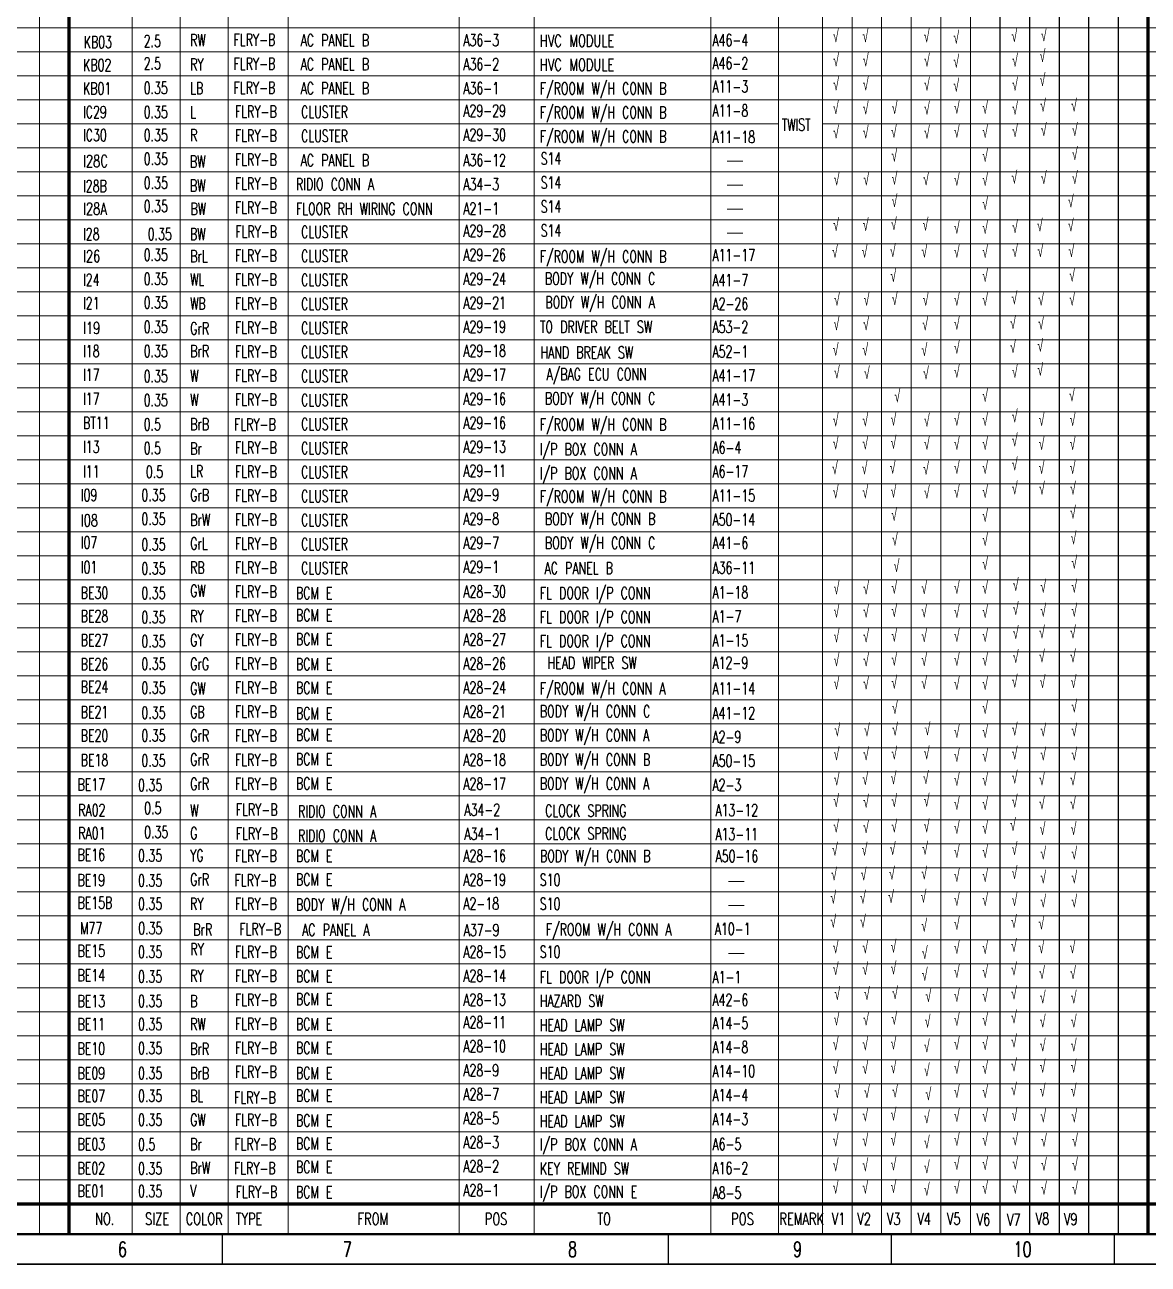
# Model space of a CAD drawing. Header units: millimetres. Extents: x 1376 to 3754, y -1445 to -604.
# Drawn here: x 1755.8 to 2130.2, y -1445.3 to -1032.2 of the extents above; entities that cross this region are included whole.
import ezdxf
from ezdxf.enums import TextEntityAlignment as Align

# ---------------------------------------------------------------- set-up
doc = ezdxf.new("R2010")
doc.units = ezdxf.units.MM
doc.layers.add('0Filament', color=7, linetype='Continuous', lineweight=20)
doc.layers.add('2FRAME', color=2, linetype='Continuous', lineweight=70)
doc.layers.add('2FRAM', color=2, linetype='Continuous')
doc.styles.add('HZ', font='TXT', dxfattribs={"width": 0.7, "height": 4, "bigfont": 'HZTXT'})

msp = doc.modelspace()

# ---------------------------------------------------------------- linework, layer by layer
for p, q in [((1821.58, -1435.28), (1821.58, -1445.28)), ((1970.21, -1435.28), (1970.21, -1445.28)), ((2044.52, -1435.28), (2044.52, -1445.28)), ((2118.83, -1435.28), (2118.83, -1445.28)), ((2564.71, -1445.28), (1375.71, -1445.28)), ((1375.71, -1445.28), (3753.71, -1445.28))]:
    msp.add_line(p, q)
at = {"layer": '0Filament'}
for p, q in [((1760.73, -1435.17), (1760.73, -809.17)), ((1791.6, -809.17), (1791.6, -1435.17)), ((1807.6, -809.17), (1807.6, -1435.17)), ((1823.6, -1435.17), (1823.6, -809.17)), ((1843.59, -1435.17), (1843.59, -809.17)), ((1900.54, -1435.18), (1900.54, -809.18)), ((1925.54, -1435.18), (1925.54, -809.18)), ((1984.38, -1435.18), (1984.38, -809.18)), ((2006.94, -1435.18), (2006.94, -809.18)), ((2021.6, -1435.17), (2021.6, -809.17)), ((2031.48, -1435.17), (2031.48, -809.17)), ((2041.35, -1435.17), (2041.35, -809.17)), ((2051.22, -1435.17), (2051.22, -809.17)), ((2061.09, -1435.17), (2061.09, -809.17)), ((2070.96, -1435.17), (2070.96, -809.17)), ((2100.57, -1435.17), (2100.57, -809.17)), ((2110.44, -1435.17), (2110.44, -809.17)), ((2120.31, -1435.17), (2120.31, -809.17)), ((1770.6, -1033.17), (1411.03, -1033.17)), ((2130.18, -1033.17), (1770.6, -1033.17)), ((2489.75, -1033.17), (2130.18, -1033.17)), ((1770.6, -1041.17), (1411.03, -1041.17)), ((2130.18, -1041.17), (1770.6, -1041.17)), ((2366.32, -1041.17), (2130.18, -1041.17)), ((1770.6, -1049.17), (1411.03, -1049.17)), ((2130.18, -1049.17), (1770.6, -1049.17)), ((2489.75, -1049.17), (2130.18, -1049.17)), ((1770.6, -1057.17), (1411.03, -1057.17)), ((2130.18, -1057.17), (1770.6, -1057.17)), ((2366.32, -1057.17), (2130.18, -1057.17)), ((1770.6, -1065.17), (1411.03, -1065.17)), ((2006.94, -1065.17), (1770.6, -1065.17)), ((2130.18, -1065.17), (2021.6, -1065.17)), ((2489.75, -1065.17), (2130.18, -1065.17)), ((1770.6, -1073.17), (1411.03, -1073.17)), ((2130.18, -1073.17), (1770.6, -1073.17)), ((2489.75, -1073.17), (2130.18, -1073.17)), ((1989.86, -1077.68), (1995.1, -1077.68)), ((1770.6, -1081.17), (1411.03, -1081.17)), ((2130.18, -1081.17), (1770.6, -1081.17)), ((2489.75, -1081.17), (2130.18, -1081.17)), ((1989.86, -1085.68), (1995.1, -1085.68)), ((1770.6, -1089.17), (1411.03, -1089.17)), ((2130.18, -1089.17), (1770.6, -1089.17)), ((2489.75, -1089.17), (2130.18, -1089.17)), ((1989.86, -1093.68), (1995.1, -1093.68)), ((1770.6, -1097.17), (1411.03, -1097.17)), ((2130.18, -1097.17), (1770.6, -1097.17)), ((2489.75, -1097.17), (2130.18, -1097.17)), ((1989.86, -1101.68), (1995.1, -1101.68)), ((1770.6, -1105.17), (1411.03, -1105.17)), ((2130.18, -1105.17), (1770.6, -1105.17)), ((2366.32, -1105.17), (2130.18, -1105.17)), ((1770.6, -1113.17), (1411.03, -1113.17)), ((2130.18, -1113.17), (1770.6, -1113.17)), ((2489.75, -1113.17), (2130.18, -1113.17)), ((1770.6, -1121.17), (1411.03, -1121.17)), ((2130.18, -1121.17), (1770.6, -1121.17)), ((2489.75, -1121.17), (2130.18, -1121.17)), ((1770.6, -1129.17), (1411.03, -1129.17)), ((2130.18, -1129.17), (1770.6, -1129.17)), ((2489.75, -1129.17), (2130.18, -1129.17)), ((1770.6, -1137.17), (1411.03, -1137.17)), ((2130.18, -1137.17), (1770.6, -1137.17)), ((2489.75, -1137.17), (2130.18, -1137.17)), ((1770.6, -1145.17), (1411.03, -1145.17)), ((2130.18, -1145.17), (1770.6, -1145.17)), ((2489.75, -1145.17), (2130.18, -1145.17)), ((1770.6, -1153.17), (1411.03, -1153.17)), ((2130.18, -1153.17), (1770.6, -1153.17)), ((2489.75, -1153.17), (2130.18, -1153.17)), ((1770.6, -1161.17), (1411.03, -1161.17)), ((2130.18, -1161.17), (1770.6, -1161.17)), ((2489.75, -1161.17), (2130.18, -1161.17)), ((1770.6, -1169.17), (1411.03, -1169.17)), ((2130.18, -1169.17), (1770.6, -1169.17)), ((2489.75, -1169.17), (2130.18, -1169.17)), ((1770.6, -1177.17), (1411.03, -1177.17)), ((2130.18, -1177.17), (1770.6, -1177.17)), ((2489.75, -1177.17), (2130.18, -1177.17)), ((1770.6, -1185.17), (1411.03, -1185.17)), ((2130.18, -1185.17), (1770.6, -1185.17)), ((2489.75, -1185.17), (2130.18, -1185.17)), ((1770.6, -1193.17), (1411.03, -1193.17)), ((2130.18, -1193.17), (1770.6, -1193.17)), ((2489.75, -1193.17), (2130.18, -1193.17)), ((1770.6, -1201.17), (1411.03, -1201.17)), ((2130.18, -1201.17), (1770.6, -1201.17)), ((2489.75, -1201.17), (2130.18, -1201.17)), ((1770.6, -1209.17), (1411.03, -1209.17)), ((2130.18, -1209.17), (1770.6, -1209.17)), ((2130.18, -1209.17), (1780.83, -1209.17)), ((2489.75, -1209.17), (2130.18, -1209.17)), ((1770.6, -1217.17), (1411.03, -1217.17)), ((2130.18, -1217.17), (1770.6, -1217.17)), ((2489.75, -1217.17), (2130.18, -1217.17)), ((1770.6, -1225.17), (1411.03, -1225.17)), ((2130.18, -1225.17), (1770.6, -1225.17)), ((2489.75, -1225.17), (2130.18, -1225.17)), ((1770.6, -1233.17), (1411.03, -1233.17)), ((2130.18, -1233.17), (1770.6, -1233.17)), ((2489.75, -1233.17), (2130.18, -1233.17)), ((1770.6, -1241.17), (1411.03, -1241.17)), ((2130.18, -1241.17), (1770.6, -1241.17)), ((2489.75, -1241.17), (2130.18, -1241.17)), ((1770.6, -1249.17), (1411.03, -1249.17)), ((2130.18, -1249.17), (1770.6, -1249.17)), ((2489.75, -1249.17), (2130.18, -1249.17)), ((1770.6, -1257.17), (1411.03, -1257.17)), ((2130.18, -1257.17), (1770.6, -1257.17)), ((2489.75, -1257.17), (2130.18, -1257.17)), ((1770.6, -1265.17), (1411.03, -1265.17)), ((2130.18, -1265.17), (1770.6, -1265.17)), ((2489.75, -1265.17), (2130.18, -1265.17)), ((1770.6, -1273.17), (1411.03, -1273.17)), ((2130.18, -1273.17), (1770.6, -1273.17)), ((2489.75, -1273.17), (2130.18, -1273.17)), ((1770.6, -1281.17), (1411.03, -1281.17)), ((2130.18, -1281.17), (1770.6, -1281.17)), ((2489.75, -1281.17), (2130.18, -1281.17)), ((1770.6, -1289.17), (1411.03, -1289.17)), ((2130.18, -1289.17), (1770.6, -1289.17)), ((2489.75, -1289.17), (2130.18, -1289.17)), ((1770.6, -1297.17), (1411.03, -1297.17)), ((2130.18, -1297.17), (1770.6, -1297.17)), ((2489.75, -1297.17), (2130.18, -1297.17)), ((1770.6, -1305.17), (1411.03, -1305.17)), ((2130.18, -1305.17), (1770.6, -1305.17)), ((2489.75, -1305.17), (2130.18, -1305.17)), ((1770.6, -1313.17), (1411.03, -1313.17)), ((2130.18, -1313.17), (1770.6, -1313.17)), ((2489.75, -1313.17), (2130.18, -1313.17)), ((1990.31, -1317.68), (1995.56, -1317.68)), ((1770.6, -1321.17), (1411.03, -1321.17)), ((2130.18, -1321.17), (1770.6, -1321.17)), ((2489.75, -1321.17), (2130.18, -1321.17)), ((1990.31, -1325.68), (1995.56, -1325.68)), ((1770.6, -1329.17), (1411.03, -1329.17)), ((2130.18, -1329.17), (1770.6, -1329.17)), ((2489.75, -1329.17), (2130.18, -1329.17)), ((1770.6, -1337.17), (1411.03, -1337.17)), ((2130.18, -1337.17), (1770.6, -1337.17)), ((2489.75, -1337.17), (2130.18, -1337.17)), ((1990.31, -1341.68), (1995.56, -1341.68)), ((1770.6, -1345.17), (1411.03, -1345.17)), ((2130.18, -1345.17), (1770.6, -1345.17)), ((2489.75, -1345.17), (2130.18, -1345.17)), ((1770.6, -1353.17), (1411.03, -1353.17)), ((2130.18, -1353.17), (1770.6, -1353.17)), ((2489.75, -1353.17), (2130.18, -1353.17)), ((1770.6, -1361.17), (1411.03, -1361.17)), ((2130.18, -1361.17), (1770.6, -1361.17)), ((2489.75, -1361.17), (2130.18, -1361.17)), ((1770.6, -1369.17), (1411.03, -1369.17)), ((2130.18, -1369.17), (1770.6, -1369.17)), ((2080.83, -1369.17), (1780.83, -1369.17)), ((2489.75, -1369.17), (2130.18, -1369.17)), ((1770.6, -1377.17), (1411.03, -1377.17)), ((2130.18, -1377.17), (1770.6, -1377.17)), ((2489.75, -1377.17), (2130.18, -1377.17)), ((1770.6, -1385.17), (1411.03, -1385.17)), ((2130.18, -1385.17), (1770.6, -1385.17)), ((2489.75, -1385.17), (2130.18, -1385.17)), ((1770.6, -1393.17), (1411.03, -1393.17)), ((2130.18, -1393.17), (1770.6, -1393.17)), ((2489.75, -1393.17), (2130.18, -1393.17)), ((1770.6, -1401.17), (1411.03, -1401.17)), ((2130.18, -1401.17), (1770.6, -1401.17)), ((2489.75, -1401.17), (2130.18, -1401.17)), ((1770.6, -1409.17), (1411.03, -1409.17)), ((2130.18, -1409.17), (1770.6, -1409.17)), ((2489.75, -1409.17), (2130.18, -1409.17)), ((1770.6, -1417.17), (1411.03, -1417.17)), ((2130.18, -1417.17), (1770.6, -1417.17)), ((2489.75, -1417.17), (2130.18, -1417.17))]:
    msp.add_line(p, q, dxfattribs=at)
at = {"layer": '0Filament', "lineweight": -2}
for p, q in [((2080.83, -1435.28), (2080.83, -809.17)), ((2090.7, -1435.28), (2090.7, -809.17)), ((2100.57, -1435.28), (2100.57, -809.17)), ((2110.44, -1435.28), (2110.44, -809.17)), ((2120.31, -1435.28), (2120.31, -809.17))]:
    msp.add_line(p, q, dxfattribs=at)
at = {"layer": '2FRAM', "color": 2, "linetype": 'ByBlock', "lineweight": 50}
msp.add_line((3743.71, -1435.28), (1400.71, -1435.28), dxfattribs=at)
at = {"layer": '2FRAME'}
for p, q in [((2130.18, -1435.17), (2130.18, -769.17)), ((1770.6, -1435.17), (1770.6, -809.17)), ((1411.03, -1425.17), (1770.6, -1425.17)), ((1770.6, -1425.17), (2130.18, -1425.17)), ((2130.18, -1425.17), (2489.75, -1425.17))]:
    msp.add_line(p, q, dxfattribs=at)
at = {"layer": '2FRAME', "lineweight": -2}
msp.add_line((2130.18, -1435.28), (2130.18, -809.17), dxfattribs=at)

# ---------------------------------------------------------------- texts
at = {"char_height": 5, "width": 50, "attachment_point": 5, "style": 'HZ'}
for s, insert in [('6', (1788.32, -1440.28)), ('7', (1863.32, -1440.28)), ('8', (1938.32, -1440.28)), ('9', (2013.32, -1440.28)), ('10', (2088.32, -1440.28))]:
    msp.add_mtext(s, dxfattribs=dict(at, insert=insert))
at = {"layer": '0Filament', "style": 'HZ', "width": 0.67}
for s, p in [('KB03', (1775.44, -1039.96)), ('2.5', (1795.41, -1039.63)), ('RW', (1810.91, -1039.3)), ('FLRY-B', (1825.38, -1039.17)), ('A36-3', (1901.93, -1039.32)), ('A46-4', (1984.95, -1039.31)), ('2.5', (1795.41, -1047.06)), ('RY', (1810.91, -1047.43)), ('FLRY-B', (1825.38, -1047.17)), ('A36-2', (1901.93, -1047.32)), ('A46-2', (1984.95, -1047.01)), ('KB01', (1775.21, -1055.42)), ('FLRY-B', (1825.38, -1055.17)), ('A36-1', (1901.93, -1055.32)), ('F/ROOM W/H CONN B', (1927.44, -1055.42)), ('A11-3', (1984.95, -1054.77)), ('IC29', (1775.21, -1063.29)), ('0.35', (1795.41, -1063.29)), ('L', (1810.91, -1063.29)), ('FLRY-B', (1825.87, -1063.12)), ('A29-29', (1901.93, -1062.82)), ('F/ROOM W/H CONN B', (1927.44, -1063.42)), ('A11-8', (1984.95, -1062.81)), ('FLRY-B', (1825.87, -1071.12)), ('A29-30', (1901.93, -1070.82)), ('F/ROOM W/H CONN B', (1927.44, -1071.42)), ('A11-18', (1984.95, -1071.59)), ('0.35', (1795.45, -1078.89)), ('BW', (1810.83, -1079.8)), ('FLRY-B', (1825.87, -1079.12)), ('A36-12', (1901.93, -1079.32)), ('S14', (1927.71, -1078.81)), ('I28B', (1775.21, -1087.94)), ('0.35', (1795.45, -1086.89)), ('BW', (1810.83, -1087.8)), ('FLRY-B', (1825.87, -1087.12)), ('RIDIO CONN A', (1846.17, -1087.36)), ('A34-3', (1901.93, -1087.36)), ('S14', (1927.71, -1086.81)), ('0.35', (1795.45, -1094.63)), ('BW', (1811.02, -1095.54)), ('FLRY-B', (1825.87, -1095.12)), ('FLOOR RH WIRING CONN', (1846.17, -1095.52)), ('A21-1', (1901.93, -1095.45)), ('S14', (1927.71, -1094.81)), ('I28', (1775.21, -1103.94)), ('0.35', (1796.76, -1103.94)), ('BW', (1810.84, -1103.94)), ('FLRY-B', (1825.96, -1103.14)), ('A29-28', (1901.93, -1102.82)), ('S14', (1927.71, -1102.81)), ('0.35', (1795.41, -1110.89)), ('A29-26', (1901.93, -1110.82)), ('F/ROOM W/H CONN B', (1927.44, -1111.42)), ('A11-17', (1984.95, -1110.93)), ('BrL', (1810.91, -1111.34)), ('FLRY-B', (1825.87, -1111.12)), ('FLRY-B', (1825.87, -1119.12)), ('A29-24', (1901.93, -1118.82)), ('A41-7', (1984.95, -1119.3)), ('FLRY-B', (1825.87, -1127.12)), ('A29-21', (1901.93, -1126.82)), ('A2-26', (1984.95, -1127.16)), ('0.35', (1795.41, -1134.89)), ('GrR', (1810.91, -1135.38)), ('FLRY-B', (1825.87, -1135.12)), ('A29-19', (1901.93, -1134.82)), ('TO DRIVER BELT SW', (1927.47, -1134.86)), ('A53-2', (1984.95, -1134.9)), ('I18', (1775.21, -1142.94)), ('0.35', (1795.41, -1142.94)), ('BrR', (1810.91, -1142.94)), ('FLRY-B', (1825.87, -1143.12)), ('A29-18', (1901.93, -1142.82)), ('A52-1', (1984.95, -1143.13)), ('I17', (1775.21, -1150.89)), ('0.35', (1795.41, -1151.33)), ('W', (1810.91, -1151.22)), ('FLRY-B', (1825.87, -1151.12)), ('A29-17', (1901.93, -1150.82)), ('A41-17', (1984.95, -1151.13)), ('I17', (1775.21, -1158.89)), ('0.35', (1795.41, -1159.33)), ('W', (1810.91, -1159.22)), ('FLRY-B', (1825.87, -1159.12)), ('A29-16', (1901.93, -1158.82)), ('A41-3', (1984.95, -1159.13)), ('BT11', (1775.21, -1166.89)), ('0.5', (1795.41, -1167.37)), ('BrB', (1810.91, -1167.32)), ('FLRY-B', (1825.55, -1167.36)), ('A29-16', (1901.93, -1166.82)), ('F/ROOM W/H CONN B', (1927.44, -1167.42)), ('A11-16', (1984.95, -1167.13)), ('I13', (1775.21, -1174.89)), ('0.5', (1795.41, -1175.27)), ('Br', (1810.91, -1175.44)), ('FLRY-B', (1825.87, -1175.12)), ('A29-13', (1901.93, -1174.82)), ('A6-4', (1984.95, -1175.12)), ('FLRY-B', (1825.87, -1183.12)), ('A29-11', (1901.93, -1182.82)), ('A6-17', (1984.95, -1183.03)), ('I09', (1774.46, -1190.94)), ('0.35', (1794.66, -1190.94)), ('GrB', (1810.91, -1190.94)), ('FLRY-B', (1825.87, -1191.12)), ('A29-9', (1901.93, -1190.82)), ('F/ROOM W/H CONN B', (1927.44, -1191.42)), ('A11-15', (1984.95, -1191.13)), ('0.35', (1794.66, -1198.89)), ('BrW', (1810.91, -1199.24)), ('FLRY-B', (1825.87, -1199.12)), ('A29-8', (1901.93, -1198.82)), ('A50-14', (1984.95, -1199.13)), ('I07', (1774.46, -1206.75)), ('0.35', (1794.66, -1207.42)), ('GrL', (1810.91, -1207.08)), ('FLRY-B', (1825.87, -1207.12)), ('A29-7', (1901.93, -1206.82)), ('A41-6', (1984.95, -1206.9)), ('FLRY-B', (1825.87, -1215.12)), ('A29-1', (1901.93, -1214.82)), ('A36-11', (1984.95, -1215.13)), ('BE30', (1774.46, -1223.5)), ('FLRY-B', (1825.87, -1223.12)), ('A28-30', (1901.93, -1223.12)), ('A1-18', (1984.95, -1223.35)), ('BE28', (1774.46, -1231.25)), ('FLRY-B', (1825.87, -1231.12)), ('A28-28', (1901.93, -1231.12)), ('A1-7', (1984.95, -1231.35)), ('BE27', (1774.46, -1239.25)), ('FLRY-B', (1825.87, -1239.12)), ('A28-27', (1901.93, -1239.12)), ('A1-15', (1984.95, -1239.35)), ('FLRY-B', (1825.87, -1247.12)), ('A28-26', (1901.93, -1247.12)), ('A12-9', (1984.95, -1246.8)), ('BE24', (1774.46, -1254.82)), ('FLRY-B', (1825.87, -1255.12)), ('A28-24', (1901.93, -1255.12)), ('F/ROOM W/H CONN A', (1927.44, -1255.42)), ('A11-14', (1984.95, -1255.39)), ('BE21', (1774.46, -1263.24)), ('FLRY-B', (1825.87, -1263.12)), ('A28-21', (1901.93, -1263.12)), ('BODY W/H CONN C', (1927.44, -1262.99)), ('A41-12', (1984.95, -1263.59)), ('BE20', (1774.46, -1271.08)), ('0.35', (1794.66, -1271.08)), ('GrR', (1810.91, -1271.08)), ('FLRY-B', (1825.87, -1271.12)), ('FLRY-B', (1825.87, -1271.12)), ('A28-20', (1901.93, -1271.12)), ('BODY W/H CONN A', (1927.44, -1270.99)), ('A2-9', (1984.95, -1271.52)), ('BE18', (1774.46, -1279.24)), ('0.35', (1794.66, -1279.43)), ('GrR', (1810.91, -1279.05)), ('FLRY-B', (1825.87, -1279.12)), ('A28-18', (1901.93, -1279.12)), ('BODY W/H CONN B', (1927.44, -1279.1)), ('A50-15', (1984.95, -1279.52)), ('BE17', (1773.37, -1287.4)), ('0.35', (1793.57, -1287.59)), ('GrR', (1810.91, -1287.21)), ('FLRY-B', (1825.87, -1287.12)), ('A28-17', (1901.93, -1287.12)), ('BODY W/H CONN A', (1927.44, -1287.1)), ('A2-3', (1984.95, -1287.52)), ('A34-2', (1902.27, -1295.83)), ('A13-12', (1985.93, -1295.98)), ('A34-1', (1902.27, -1303.82)), ('A13-11', (1985.93, -1303.98)), ('BE16', (1773.37, -1310.79)), ('0.35', (1793.57, -1311.09)), ('FLRY-B', (1825.87, -1311.12)), ('A28-16', (1901.93, -1311.12)), ('BODY W/H CONN B', (1927.51, -1311.24)), ('A50-16', (1985.98, -1311.28)), ('BE19', (1773.37, -1319.23)), ('0.35', (1793.57, -1319.42)), ('GrR', (1810.91, -1319.04)), ('FLRY-B', (1825.72, -1319.32)), ('A28-19', (1901.93, -1319.12)), ('S10', (1927.42, -1319.15)), ('BE15B', (1773.37, -1326.79)), ('FLRY-B', (1825.87, -1327.12)), ('BODY W/H CONN A', (1846.17, -1327.41)), ('A2-18', (1901.93, -1327.1)), ('S10', (1927.42, -1327.15)), ('A37-9', (1902.05, -1335.9)), ('A10-1', (1985.72, -1335.52)), ('RY', (1810.97, -1342.31)), ('BE15', (1773.37, -1342.87)), ('0.35', (1793.57, -1343.22)), ('FLRY-B', (1825.87, -1343.12)), ('A28-15', (1901.93, -1343.12)), ('S10', (1927.42, -1343.15)), ('0.35', (1793.57, -1351.43)), ('FLRY-B', (1825.87, -1351.12)), ('A28-14', (1901.93, -1351.12)), ('A1-1', (1984.95, -1351.58)), ('BE13', (1773.37, -1359.57)), ('0.35', (1793.57, -1359.57)), ('B', (1810.91, -1359.57)), ('FLRY-B', (1825.87, -1359.12)), ('A28-13', (1901.93, -1359.12)), ('A42-6', (1984.95, -1359.19)), ('FLRY-B', (1825.87, -1367.12)), ('A28-11', (1901.93, -1366.65)), ('A14-5', (1984.95, -1366.89)), ('HEAD LAMP SW', (1927.44, -1367.58)), ('FLRY-B', (1825.87, -1375.12)), ('A28-10', (1901.93, -1374.65)), ('A14-8', (1984.95, -1374.89)), ('HEAD LAMP SW', (1927.44, -1375.58)), ('FLRY-B', (1825.87, -1383.12)), ('A28-9', (1901.93, -1382.65)), ('HEAD LAMP SW', (1927.44, -1383.58)), ('A14-10', (1984.95, -1382.89)), ('FLRY-B', (1825.56, -1391.73)), ('A28-7', (1901.93, -1390.65)), ('HEAD LAMP SW', (1927.44, -1391.58)), ('A14-4', (1984.95, -1390.89)), ('FLRY-B', (1825.87, -1399.12)), ('A28-5', (1901.93, -1398.65)), ('HEAD LAMP SW', (1927.44, -1399.58)), ('A14-3', (1984.95, -1398.89)), ('BE03', (1773.37, -1407.22)), ('0.5', (1793.57, -1407.35)), ('FLRY-B', (1825.63, -1407.23)), ('A28-3', (1901.93, -1406.65)), ('A6-5', (1984.95, -1407.24)), ('FLRY-B', (1825.51, -1415.26)), ('A28-2', (1901.93, -1414.65)), ('KEY REMIND SW', (1927.44, -1415.34)), ('A16-2', (1984.95, -1415.24)), ('BE01', (1773.37, -1422.87)), ('0.35', (1793.57, -1422.96)), ('V', (1810.91, -1422.78)), ('FLRY-B', (1826.06, -1423.15)), ('A28-1', (1901.93, -1422.65)), ('A8-5', (1984.95, -1423.49))]:
    msp.add_text(s, height=4, dxfattribs=at).set_placement(p)
for s, p in [('AC PANEL B', (1859.12, -1037.37)), ('AC PANEL B', (1859.12, -1045.37)), ('AC PANEL B', (1859.12, -1053.37)), ('CLUSTER ', (1856.89, -1061.25)), ('CLUSTER ', (1856.89, -1069.25)), ('AC PANEL B', (1859.12, -1077.37)), ('CLUSTER ', (1856.89, -1101.25)), ('CLUSTER ', (1856.89, -1109.25)), ('CLUSTER ', (1856.89, -1117.25)), ('BODY W/H CONN C', (1947.54, -1117.08)), ('CLUSTER ', (1856.89, -1125.25)), ('BODY W/H CONN A', (1947.54, -1124.98)), ('CLUSTER ', (1856.89, -1133.25)), ('CLUSTER ', (1856.89, -1141.25)), ('CLUSTER ', (1856.89, -1149.25)), ('A/BAG ECU CONN ', (1947.54, -1148.98)), ('CLUSTER ', (1856.89, -1157.25)), ('BODY W/H CONN C', (1947.54, -1156.98)), ('CLUSTER ', (1856.89, -1165.25)), ('CLUSTER ', (1856.89, -1173.25)), ('CLUSTER ', (1856.89, -1181.25)), ('CLUSTER ', (1856.89, -1189.25)), ('CLUSTER ', (1856.89, -1197.25)), ('BODY W/H CONN B', (1947.54, -1197.17)), ('CLUSTER ', (1856.89, -1205.25)), ('BODY W/H CONN C', (1947.54, -1205.17)), ('CLUSTER ', (1856.89, -1213.25)), ('AC PANEL B', (1940.4, -1213.28)), ('HEAD WIPER SW', (1944.86, -1244.84))]:
    msp.add_text(s, height=4, dxfattribs=at).set_placement(p, align=Align.MIDDLE)
for p in [(2026.08, -1039.17), (2035.95, -1039.17), (2056.35, -1039.21), (2026.17, -1047.23), (2036.04, -1047.23), (2056.44, -1047.27), (2026.17, -1055.23), (2036.04, -1055.23), (2056.44, -1055.27), (2026.07, -1063.13), (2036.04, -1063.23), (2045.68, -1063.11), (2056.44, -1063.27), (2026.17, -1071.23), (2036.04, -1071.23), (2045.43, -1071), (2056.44, -1071.27), (2045.58, -1078.93), (2026.36, -1086.88), (2036.23, -1086.88), (2045.62, -1086.65), (2056.16, -1086.83), (2045.62, -1094.13), (2026.17, -1102.03), (2036.04, -1102.03), (2045.43, -1101.79), (2055.97, -1101.97), (2025.8, -1111), (2035.67, -1111), (2045.06, -1110.76), (2055.6, -1110.94), (2045.25, -1119.04), (2026.45, -1126.98), (2036.33, -1126.98), (2045.72, -1126.75), (2056.03, -1127.02), (2026.29, -1135.16), (2036.17, -1135.16), (2055.86, -1135.21), (2026.03, -1143.68), (2035.9, -1143.68), (2055.6, -1143.72), (2026.42, -1151.24), (2036.43, -1151.44), (2056.13, -1151.49), (2046.57, -1159.16), (2026.03, -1167.16), (2035.9, -1167.16), (2045.29, -1166.93), (2056.41, -1167.26), (2045.29, -1174.65), (2026.03, -1174.88), (2035.9, -1174.88), (2056.41, -1174.97), (2045.03, -1182.94), (2025.77, -1183.17), (2035.64, -1183.17), (2056.15, -1183.27), (2026.03, -1191.15), (2035.9, -1191.15), (2045.29, -1190.92), (2056.41, -1191.25), (2045.51, -1198.67), (2045.77, -1206.91), (2046.31, -1215.75), (2026.3, -1223.2), (2036.17, -1223.2), (2045.56, -1222.97), (2055.53, -1223.08), (2026.3, -1230.92), (2036.17, -1230.92), (2045.56, -1230.68), (2055.53, -1230.8), (2026.3, -1239.17), (2036.17, -1239.17), (2045.56, -1238.93), (2055.53, -1239.05), (2026.3, -1247.15), (2036.17, -1247.15), (2045.56, -1246.92), (2055.53, -1247.03), (2026.3, -1254.87), (2036.17, -1254.87), (2045.56, -1254.63), (2055.53, -1254.75), (2045.77, -1263.02), (2026.57, -1270.47), (2036.44, -1270.47), (2045.83, -1270.24), (2056.61, -1270.14), (2026.3, -1278.45), (2036.17, -1278.45), (2045.56, -1278.22), (2056.35, -1278.12), (2026.38, -1286.81), (2035.9, -1286.7), (2045.29, -1286.47), (2056.08, -1286.37), (2026.2, -1294.02), (2036.17, -1294.26), (2045.56, -1294.03), (2056.35, -1293.93), (2026.2, -1302.54), (2036.17, -1302.77), (2045.56, -1302.54), (2056.35, -1302.45), (2025.77, -1310.28), (2035.64, -1310.28), (2045.03, -1310.05), (2055.82, -1309.95), (2025.5, -1318.53), (2035.37, -1318.53), (2044.76, -1318.3), (2055.55, -1318.2), (2025.23, -1326.25), (2035.1, -1326.25), (2044.49, -1326.02), (2055.28, -1325.92), (2025.23, -1334.23), (2035.1, -1334.23), (2055.53, -1335.58), (2026.03, -1342.84), (2035.9, -1342.84), (2045.29, -1342.61), (2055.72, -1344.71), (2026.03, -1350.09), (2035.9, -1350.09), (2045.29, -1349.85), (2055.72, -1351.95), (2026.57, -1358.34), (2036.44, -1358.34), (2045.83, -1358.1), (2056.93, -1359.04), (2026.3, -1366.85), (2036.17, -1366.85), (2045.56, -1366.62), (2056.66, -1367.55), (2026.03, -1375.1), (2035.9, -1375.1), (2045.29, -1374.87), (2056.4, -1375.8), (2026.03, -1383.09), (2035.9, -1383.09), (2045.29, -1382.85), (2056.4, -1383.79), (2026.57, -1391.07), (2036.44, -1391.07), (2045.83, -1390.84), (2056.93, -1391.77), (2026.03, -1398.79), (2035.9, -1398.79), (2045.29, -1398.55), (2056.4, -1399.49), (2026.03, -1407.19), (2035.91, -1407.19), (2045.29, -1406.95), (2056.4, -1407.89), (2026.03, -1415.44), (2035.91, -1415.44), (2045.29, -1415.2), (2056.4, -1416.14), (2045.29, -1422.65), (2026.03, -1422.89), (2035.91, -1422.89), (2056.4, -1423.59)]:
    msp.add_text('√', height=4, dxfattribs=at).set_placement(p, align=Align.BOTTOM_CENTER)
at = {"layer": '0Filament', "lineweight": 20, "style": 'HZ', "width": 0.67}
for p in [(2066.22, -1039.61), (2085.57, -1039.11), (2095.39, -1038.87), (2094.95, -1045.75), (2066.22, -1047.61), (2085.81, -1047.27), (2094.95, -1053.75), (2066.22, -1055.61), (2085.81, -1055.27), (2066.4, -1062.96), (2075.84, -1063), (2085.81, -1063.27), (2095.14, -1062.28), (2105.48, -1062.28), (2066.4, -1070.96), (2075.84, -1071), (2085.81, -1070.73), (2095.38, -1070.43), (2105.72, -1070.43), (2075.84, -1079), (2105.72, -1078.43), (2066.4, -1086.96), (2075.84, -1087), (2085.58, -1086.27), (2095.38, -1086.43), (2105.72, -1086.43), (2075.84, -1095), (2104.4, -1094.24), (2066.4, -1102.96), (2075.84, -1103), (2085.81, -1102.73), (2094.06, -1102.24), (2104.4, -1102.24), (2066.4, -1110.96), (2075.84, -1111), (2085.81, -1110.73), (2094.25, -1110.77), (2104.59, -1110.77), (2075.84, -1119), (2104.83, -1118.92), (2066.4, -1126.96), (2075.84, -1127), (2085.58, -1126.5), (2094.49, -1126.92), (2104.83, -1126.92), (2066.4, -1134.96), (2085.12, -1134.73), (2094.49, -1134.92), (2066.4, -1142.96), (2085.12, -1142.73), (2094.23, -1142.33), (2066.4, -1150.96), (2085.73, -1151.01), (2094.23, -1150.33), (2075.84, -1159), (2104.76, -1158.86), (2085.7, -1165.85), (2066.4, -1166.96), (2075.84, -1167), (2094.66, -1167.02), (2105, -1167.02), (2085.7, -1173.85), (2066.4, -1174.96), (2075.84, -1175), (2094.66, -1175.02), (2105, -1175.02), (2066.4, -1182.96), (2075.84, -1183), (2085.7, -1181.85), (2094.66, -1183.02), (2105, -1183.02), (2066.4, -1190.96), (2075.84, -1191), (2085.7, -1189.85), (2094.77, -1189.92), (2105.11, -1189.92), (2075.84, -1199), (2105.11, -1197.92), (2075.84, -1207), (2105.3, -1206.46), (2075.84, -1215), (2105.54, -1214.61), (2066.4, -1222.96), (2075.84, -1223), (2086.04, -1222.04), (2095.2, -1222.61), (2105.54, -1222.61), (2066.4, -1230.96), (2075.84, -1231), (2086.04, -1230.04), (2095.2, -1230.61), (2105.54, -1230.61), (2066.4, -1238.96), (2075.84, -1239), (2086.04, -1238.04), (2094.77, -1237.86), (2105.11, -1237.86), (2066.4, -1246.96), (2075.84, -1247), (2086.04, -1246.04), (2094.77, -1245.86), (2105.11, -1245.86), (2066.4, -1254.96), (2075.84, -1255), (2085.7, -1254.23), (2094.96, -1254.4), (2105.3, -1254.4), (2075.84, -1263), (2105.54, -1262.55), (2066.4, -1270.96), (2075.84, -1271), (2085.7, -1270.23), (2095.2, -1270.55), (2105.54, -1270.55), (2066.4, -1278.96), (2075.84, -1279), (2085.7, -1278.23), (2095.2, -1278.55), (2105.54, -1278.55), (2085.7, -1286.23), (2066.4, -1286.96), (2075.84, -1287), (2094.77, -1286.85), (2105.11, -1286.85), (2085.7, -1294.23), (2066.4, -1294.96), (2075.84, -1295), (2094.77, -1294.85), (2105.11, -1294.85), (2085.12, -1302.01), (2066.4, -1302.96), (2075.84, -1303), (2094.96, -1303.38), (2105.3, -1303.38), (2066.4, -1310.96), (2075.84, -1311), (2085.63, -1310.07), (2095.2, -1311.54), (2105.54, -1311.54), (2066.4, -1318.96), (2075.84, -1319), (2085.63, -1318.07), (2095.2, -1319.54), (2105.54, -1319.54), (2066.4, -1326.96), (2075.84, -1327), (2085.63, -1327.08), (2095.2, -1327.54), (2105.54, -1327.54), (2066.4, -1334.96), (2085.44, -1334.33), (2094.6, -1334.85), (2066.4, -1342.96), (2075.84, -1343), (2085.44, -1342.33), (2094.6, -1342.85), (2104.94, -1342.85), (2066.4, -1350.96), (2075.84, -1351), (2085.44, -1350.18), (2094.79, -1351.38), (2105.13, -1351.38), (2066.4, -1358.96), (2075.84, -1359), (2085.44, -1358.18), (2095.03, -1359.54), (2105.37, -1359.54), (2066.4, -1366.96), (2075.84, -1367), (2085.44, -1366.18), (2095.03, -1367.54), (2105.37, -1367.54), (2066.4, -1374.96), (2075.84, -1375), (2085.44, -1374.18), (2095.03, -1375.54), (2105.37, -1375.54), (2066.4, -1382.96), (2075.84, -1383), (2085.44, -1382.18), (2095.01, -1382.57), (2105.34, -1382.57), (2066.4, -1390.96), (2075.84, -1391), (2085.44, -1390.18), (2095.01, -1390.57), (2105.34, -1390.57), (2066.4, -1398.96), (2075.84, -1399), (2085.63, -1398.72), (2095.2, -1399.11), (2105.54, -1399.11), (2066.4, -1406.96), (2075.84, -1407), (2085.87, -1406.87), (2095.44, -1407.26), (2105.78, -1407.26), (2066.4, -1414.96), (2075.84, -1415), (2085.87, -1414.87), (2095.44, -1415.26), (2105.78, -1415.26), (2066.4, -1422.96), (2075.84, -1423), (2085.87, -1422.87), (2095.44, -1423.26), (2105.78, -1423.26)]:
    msp.add_text('√', height=4, dxfattribs=at).set_placement(p, align=Align.BOTTOM_CENTER)
at = {"layer": '0Filament', "style": 'HZ', "width": 0.67}
for s, p in [('KB02', (1775.24, -1045.61)), ('0.35', (1795.41, -1053.25)), ('LB', (1810.91, -1053.33)), ('TWIST', (2008.04, -1065.5)), ('IC30', (1775.21, -1069)), ('0.35', (1795.41, -1069)), ('R', (1810.91, -1069)), ('I24', (1775.21, -1117.18)), ('0.35', (1795.41, -1116.92)), ('WL', (1810.91, -1117.11)), ('I21', (1775.21, -1124.99)), ('0.35', (1795.41, -1124.77)), ('WB', (1810.91, -1125.11)), ('I11', (1775.21, -1181.1)), ('0.5', (1796.15, -1181.19)), ('LR', (1810.91, -1181.01)), ('I01', (1774.46, -1212.99)), ('0.35', (1794.66, -1213.39)), ('RB', (1810.91, -1213.11)), ('0.35', (1794.66, -1221.58)), ('GW', (1810.91, -1220.85)), ('BCM E', (1846.17, -1221.58)), ('0.35', (1794.66, -1229.68)), ('RY', (1810.91, -1229.31)), ('BCM E', (1846.17, -1228.96)), ('BCM E', (1846.17, -1236.96)), ('0.35', (1794.66, -1237.68)), ('GY', (1810.91, -1237.31)), ('BE26', (1774.46, -1245.28)), ('0.35', (1794.66, -1245.16)), ('GrG', (1810.91, -1245.21)), ('0.35', (1794.66, -1253.16)), ('GW', (1810.91, -1253.4)), ('BCM E', (1846.17, -1253.17)), ('0.35', (1794.66, -1261.46)), ('GB', (1810.91, -1261.25)), ('BCM E', (1846.17, -1268.85)), ('YG', (1810.91, -1309.04)), ('BCM E', (1846.17, -1309.21)), ('0.35', (1793.57, -1325.16)), ('RY', (1810.88, -1325.16)), ('BCM E', (1846.17, -1341.27)), ('BE14', (1773.37, -1348.99)), ('RY', (1810.91, -1349.11)), ('BE11', (1773.37, -1365.31)), ('0.35', (1793.57, -1365.31)), ('RW', (1810.91, -1365.31)), ('BE10', (1773.37, -1373.41)), ('0.35', (1793.57, -1373.28)), ('BrR', (1810.91, -1373.51)), ('BE09', (1773.37, -1381.62)), ('0.35', (1793.57, -1381.62)), ('BrB', (1810.91, -1381.62)), ('BE07', (1773.37, -1389.17)), ('0.35', (1793.57, -1389.17)), ('BL', (1810.91, -1389.17)), ('BE05', (1773.37, -1397.05)), ('0.35', (1793.57, -1397.18)), ('GW', (1810.91, -1397.18)), ('Br', (1810.91, -1405.29)), ('BE02', (1773.37, -1413.29)), ('0.35', (1793.57, -1413.38)), ('BrW', (1810.91, -1413.2))]:
    msp.add_text(s, height=4, dxfattribs=at).set_placement(p, align=Align.MIDDLE_LEFT)
for s, p in [('HAND BREAK SW', (1927.66, -1139.4)), ('I/P BOX CONN A', (1927.44, -1171.69)), ('I/P BOX CONN A', (1927.44, -1179.69)), ('FL DOOR I/P CONN', (1927.44, -1219.59)), ('FL DOOR I/P CONN', (1927.44, -1227.59)), ('FL DOOR I/P CONN', (1927.44, -1235.59)), ('BCM E', (1846.17, -1243.28)), ('BCM E', (1846.17, -1259.7)), ('BCM E', (1846.17, -1274.93)), ('BCM E', (1846.17, -1283.04)), ('BCM E', (1846.17, -1315.06)), ('BCM E', (1846.17, -1347.29)), ('FL DOOR I/P CONN', (1927.44, -1347.59)), ('BCM E', (1846.17, -1354.93)), ('HAZARD SW', (1927.44, -1355.54)), ('BCM E', (1846.17, -1363.23)), ('BCM E', (1846.17, -1371.17)), ('BCM E', (1846.17, -1379.56)), ('BCM E', (1846.17, -1387.1)), ('BCM E', (1846.17, -1395.37)), ('BCM E', (1846.17, -1403.06)), ('I/P BOX CONN A', (1927.44, -1403.34)), ('BCM E', (1846.17, -1410.87)), ('BCM E', (1846.17, -1419.21)), ('I/P BOX CONN E', (1927.44, -1419.1))]:
    msp.add_text(s, height=4, dxfattribs=at).set_placement(p, align=Align.TOP_LEFT)
at = {"layer": '0Filament', "lineweight": 20, "style": 'HZ', "width": 0.67}
for s, p in [('RA02', (1773.6, -1293.93)), ('0.5', (1795.58, -1293.23)), ('W', (1810.92, -1294.04)), ('CLOCK SPRING', (1929.21, -1294.14)), ('RA01', (1773.62, -1301.63)), ('0.35', (1795.58, -1301.23)), ('G', (1810.92, -1301.63)), ('CLOCK SPRING', (1929.21, -1301.76))]:
    msp.add_text(s, height=4, dxfattribs=at).set_placement(p, align=Align.MIDDLE_LEFT)
for s, p in [('FLRY-B', (1826.13, -1295.78)), ('FLRY-B', (1826.13, -1303.78)), ('M77', (1774.25, -1335.23)), ('0.35', (1793.61, -1335.31)), ('BrR', (1811.94, -1335.73)), ('FLRY-B', (1827.3, -1335.58)), ('F/ROOM W/H CONN A', (1929.46, -1335.7))]:
    msp.add_text(s, height=4, dxfattribs=at).set_placement(p)
for p in [(1846.88, -1292.35), (1846.88, -1300.47)]:
    msp.add_text('RIDIO CONN A', height=4, dxfattribs=at).set_placement(p, align=Align.TOP_LEFT)
msp.add_text('AC PANEL A', height=4, dxfattribs=at).set_placement((1859.42, -1333.84), align=Align.MIDDLE)
at = {"layer": '0Filament', "char_height": 4, "attachment_point": 1, "style": 'HZ'}
for s, insert, width in [('HVC MODULE', (1927.44, -1035.52), 37.9959), ('HVC MODULE', (1927.44, -1043.52), 37.9959), ('I28C', (1775.21, -1075.61), 13.5496), ('I28A', (1775.21, -1091.49), 13.2967), ('I26', (1775.21, -1107.31), 9.2957), ('I19', (1775.21, -1131.24), 11.5144), ('I08', (1774.46, -1195.36), 10.1143), ('NO.', (1779.19, -1428.17), 21), ('SIZE', (1795.89, -1428.17), 21), ('COLOR', (1809.4, -1428.17), 21), ('TYPE', (1826.09, -1428.17), 21), ('FROM', (1866.69, -1428.17), 21), ('POS', (1909.07, -1428.18), 21), ('TO', (1946.6, -1428.18), 21), ('POS', (1991.18, -1428.18), 21), ('REMARK', (2007.26, -1428.17), 21)]:
    msp.add_mtext(s, dxfattribs=dict(at, insert=insert, width=width))
for s, insert in [('V1', (2024.7, -1428.19)), ('V2', (2033.2, -1428.18)), ('V3', (2043.07, -1428.18)), ('V4', (2053.24, -1428.12)), ('V5', (2063.06, -1428.12)), ('V6', (2072.98, -1428.33)), ('V7', (2083.08, -1428.46)), ('V8', (2092.63, -1428.13)), ('V9', (2102.05, -1428.25))]:
    msp.add_mtext(s, dxfattribs=dict(at, insert=insert))

doc.saveas('drawing.dxf')
